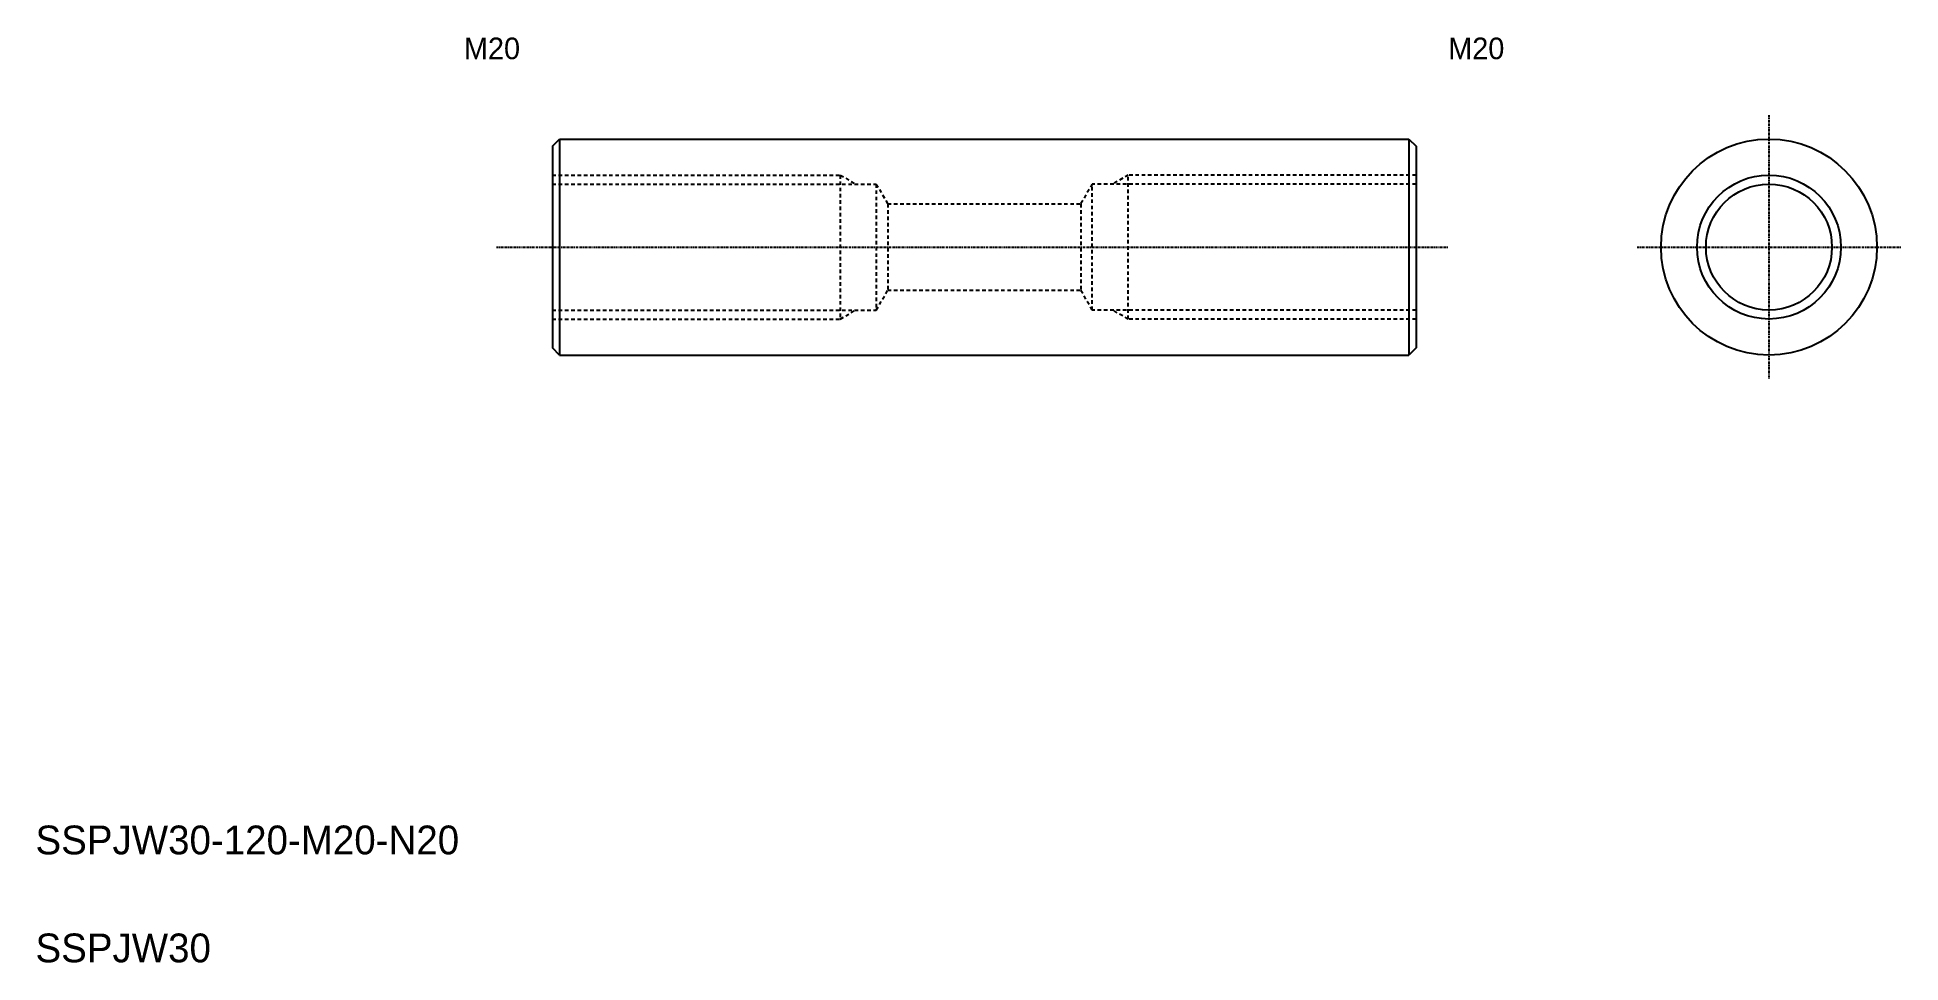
# Model space of a CAD drawing. Extents: x 155 to 414, y 51 to 179.
import ezdxf

# ---------------------------------------------------------------- set-up
doc = ezdxf.new("R2010")
doc.units = 0
doc.header["$LTSCALE"] = 0.25
doc.linetypes.add('CENTER', pattern=[2, 1.25, -0.25, 0.25, -0.25])
doc.linetypes.add('DASHED', pattern=[3.5, 2, -1.5])
doc.layers.get('0').update_dxf_attribs({"linetype": 'CONTINUOUS'})
doc.layers.add('CENTER', color=1, linetype='CENTER')

msp = doc.modelspace()

# ---------------------------------------------------------------- linework, layer by layer
for p, q in [((226.73, 164.06), (227.73, 165.06)), ((226.73, 164.06), (226.73, 136.06)), ((227.73, 165.06), (345.73, 165.06)), ((227.73, 165.06), (227.73, 135.06)), ((252.23, 165.06), (252.23, 165.06)), ((276.73, 165.06), (276.73, 165.06)), ((345.73, 165.06), (345.73, 135.06)), ((345.73, 165.06), (346.73, 164.06)), ((346.73, 164.06), (346.73, 136.06)), ((226.73, 160.06), (226.73, 140.06)), ((346.73, 160.06), (346.73, 140.06)), ((227.73, 135.06), (226.73, 136.06)), ((227.73, 135.06), (345.73, 135.06)), ((346.73, 136.06), (345.73, 135.06))]:
    msp.add_line(p, q)
at = {"color": 3, "linetype": 'DASHED'}
for p, q in [((226.73, 160.06), (266.73, 160.06)), ((226.73, 158.81), (271.73, 158.81)), ((266.73, 160.06), (266.73, 140.06)), ((266.73, 160.06), (268.9, 158.81)), ((271.73, 158.81), (273.32, 156.06)), ((271.73, 158.81), (271.73, 141.31)), ((301.73, 158.81), (300.15, 156.06)), ((346.73, 158.81), (301.73, 158.81)), ((301.73, 141.31), (301.73, 158.81)), ((306.73, 160.06), (304.57, 158.81)), ((346.73, 160.06), (306.73, 160.06)), ((306.73, 140.06), (306.73, 160.06)), ((273.32, 156.06), (300.15, 156.06)), ((273.32, 156.06), (273.32, 144.06)), ((300.15, 156.06), (300.15, 144.06)), ((271.73, 141.31), (273.32, 144.06)), ((273.32, 144.06), (300.15, 144.06)), ((301.73, 141.31), (300.15, 144.06)), ((226.73, 141.31), (271.73, 141.31)), ((226.73, 140.06), (266.73, 140.06)), ((266.73, 140.06), (268.9, 141.31)), ((346.73, 141.31), (301.73, 141.31)), ((306.73, 140.06), (304.57, 141.31)), ((346.73, 140.06), (306.73, 140.06))]:
    msp.add_line(p, q, dxfattribs=at)
for radius in [15, 8.75]:
    msp.add_circle((395.76, 150.06), radius)
at = {"color": 3}
msp.add_circle((395.76, 150.06), 10, dxfattribs=at)
at = {"layer": 'CENTER', "color": 1, "linetype": 'CENTER'}
for p, q in [((395.76, 168.37), (395.76, 131.75)), ((218.95, 150.06), (351.23, 150.06)), ((377.45, 150.06), (414.06, 150.06))]:
    msp.add_line(p, q, dxfattribs=at)

# ---------------------------------------------------------------- texts
for s, height, p in [('M20', 3, (214.44, 176.16)), ('M20', 3, (351.19, 176.16)), ('SSPJW30-120-M20-N20', 4, (154.92, 65.69)), ('SSPJW30', 4, (154.92, 50.69))]:
    msp.add_text(s, height=height).set_placement(p)

doc.saveas('drawing.dxf')
